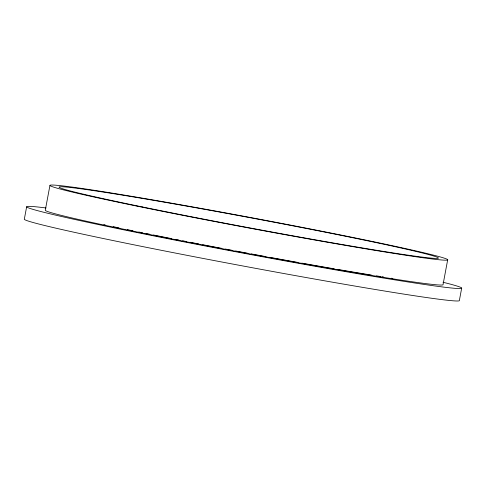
<?xml version="1.0" encoding="UTF-8"?>
<svg xmlns="http://www.w3.org/2000/svg" width="486" height="486" viewBox="0 0 486 486"><rect width="100%" height="100%" fill="white"/><g stroke="black" fill="none" stroke-linecap="round" stroke-linejoin="round"><path stroke-width="0.73" d="M26.627 206.878L24.3 219.301A221.349 5.796 10.6 0 0 245.709 266.498A221.349 5.796 10.6 0 0 459.373 300.457L461.7 288.028M49.924 185.494L45.271 210.353A202.376 5.297 10.6 0 0 247.702 253.504A202.376 5.297 10.6 0 0 443.056 284.553L447.703 259.694M443.013 282.251A221.349 5.796 10.6 0 1 243.279 253.182A221.349 5.796 10.6 0 1 46.036 207.965M392.785 278.435A192.887 5.048 10.6 0 1 391.424 278.229M383.582 277.008A192.887 5.048 10.6 0 1 382.093 276.771M380.593 276.534A192.887 5.048 10.6 0 1 376.443 275.872M371.438 275.064A192.887 5.048 10.6 0 1 337.898 269.444M334.228 268.819A192.887 5.048 10.6 0 1 301.788 263.12M298.118 262.47A192.887 5.048 10.6 0 1 269.657 257.313M266.012 256.644A192.887 5.048 10.6 0 1 251.238 253.911M247.538 253.218A192.887 5.048 10.6 0 1 235.667 250.995M231.968 250.296A192.887 5.048 10.6 0 1 225.364 249.051M221.713 248.352A192.887 5.048 10.6 0 1 202.589 244.689M198.908 243.978A192.887 5.048 10.6 0 1 190.02 242.253M186.314 241.524A192.887 5.048 10.6 0 1 182.627 240.801M178.976 240.084A192.887 5.048 10.6 0 1 175.306 239.361M171.631 238.632A192.887 5.048 10.6 0 1 153.388 234.987M149.724 234.246A192.887 5.048 10.6 0 1 146.11 233.511M142.501 232.776A192.887 5.048 10.6 0 1 138.789 232.016M132.964 230.82A192.887 5.048 10.6 0 1 127.296 229.641M118.997 227.904A192.887 5.048 10.6 0 1 113.208 226.676M105.274 224.975A192.887 5.048 10.6 0 1 103.876 224.672M137.186 206.179A202.376 5.297 10.6 0 0 447.217 260.089A202.376 5.297 10.6 0 0 162.038 201.52A202.376 5.297 10.6 0 0 137.186 206.179M142.422 206.951A192.887 5.048 10.6 0 0 437.916 258.333A192.887 5.048 10.6 0 0 166.103 202.504A192.887 5.048 10.6 0 0 142.422 206.951"/></g></svg>
